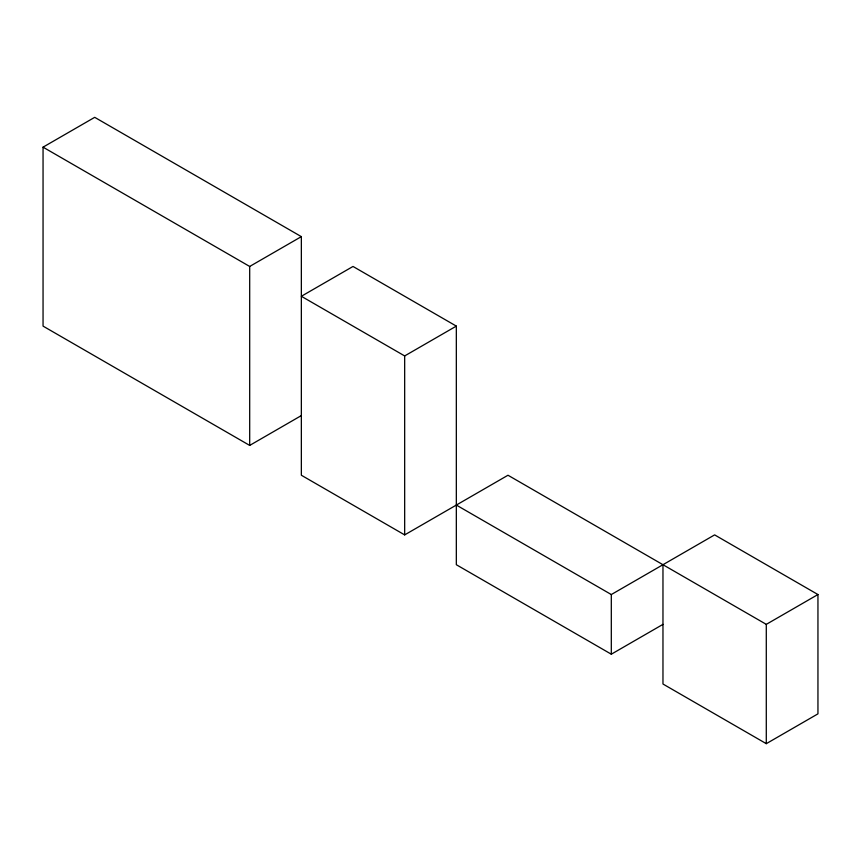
<?xml version="1.0" encoding="UTF-8"?>
<svg xmlns="http://www.w3.org/2000/svg" width="861" height="861" viewBox="0 0 861 861"><rect width="100%" height="100%" fill="white"/><g stroke="black" fill="none" stroke-linecap="round" stroke-linejoin="round"><path stroke-width="1.29" d="M301.35 415.583L249.69 445.417L43.05 326.115L43.05 147.156L94.71 117.333L301.35 236.635L301.35 475.24L404.67 534.896L507.99 475.24L766.29 624.365L817.95 594.542L817.95 713.844L766.29 743.667L662.97 684.021L662.97 564.719M43.05 147.156L249.69 266.458L301.35 236.635M456.33 326.104L353.01 266.458L301.35 296.281L404.67 355.937L456.33 326.104L456.33 564.719L611.31 654.199L662.97 624.365M456.33 505.063L611.31 594.542L714.63 534.885L817.95 594.542M766.29 624.365L766.29 743.667M611.31 594.542L611.31 654.199M404.67 355.937L404.67 534.896M249.69 266.458L249.69 445.417"/></g></svg>
